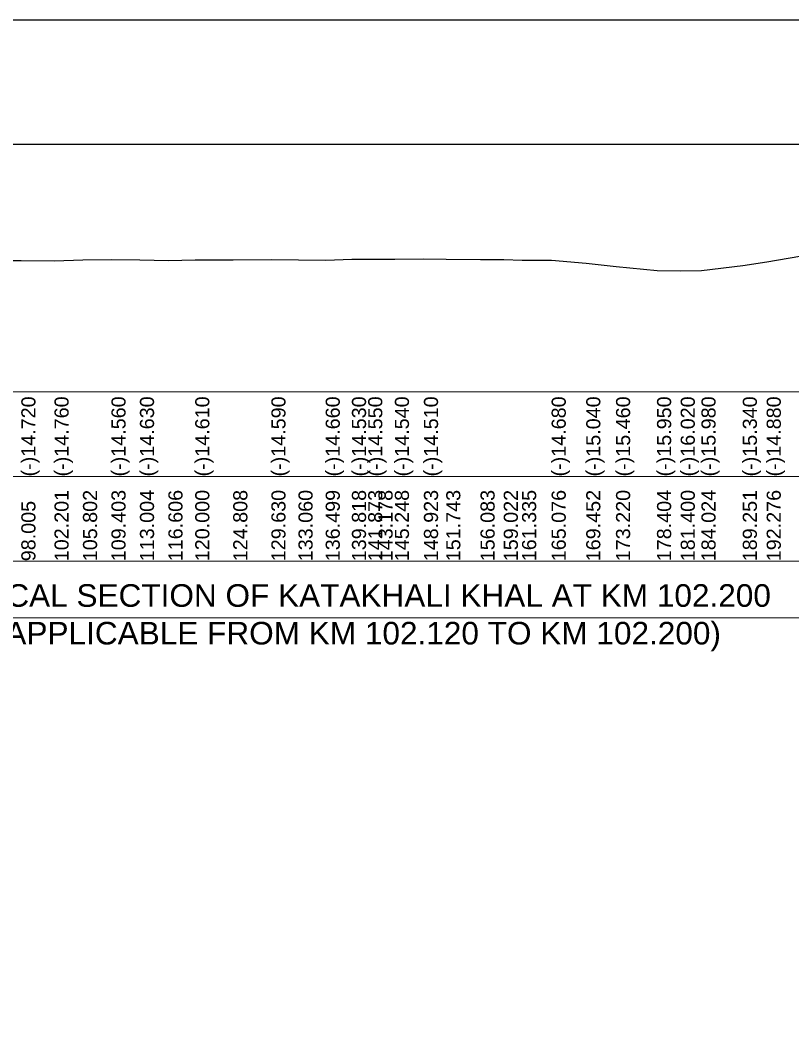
# Model space of a CAD drawing. Header units: inches. Extents: x 89000 to 845000, y -7071 to 18.
# Drawn here: x 328739 to 331473, y -3536 to 0 of the extents above; entities that cross this region are included whole.
import ezdxf

# ---------------------------------------------------------------- set-up
doc = ezdxf.new("R2010")
doc.units = ezdxf.units.IN
doc.header["$LTSCALE"] = 7
doc.header["$MEASUREMENT"] = 0
for name, color, linetype, lineweight in [('Cross section Data Border', 7, 'Continuous', 9), ('Cross Section Labels', 7, 'Continuous', 9), ('Existing_Bed_Level for Xsection', 7, 'Continuous', 25), ('Long Section Labels', 7, 'Continuous', 9)]:
    doc.layers.add(name, color=color, linetype=linetype, lineweight=lineweight)
doc.styles.get("Standard").update_dxf_attribs({"font": 'arial.ttf'})
doc.dimstyles.get("Standard").update_dxf_attribs({"dimtxt": 0.18, "dimasz": 0.18, "dimexe": 0.18, "dimexo": 0.0625, "dimgap": 0.09, "dimtad": 0, "dimtih": 1, "dimtoh": 1, "dimdec": 4, "dimzin": 0, "dimdsep": 46, "dimtxsty": 'Standard', "dimcen": 0.09, "dimadec": 0, "dimazin": 0, "dimtfac": 1, "dimtdec": 4, "dimtofl": 0, "dimtmove": 0, "dimatfit": 3, "dimfxl": 1, "dimtolj": 1, "dimtzin": 0, "dimarcsym": 0})

msp = doc.modelspace()

# ---------------------------------------------------------------- linework, layer by layer
msp.add_lwpolyline([(325000, 0), (335000, 0), (335000, -7071), (325000, -7071)], close=True)
at = {"layer": 'Cross section Data Border'}
msp.add_lwpolyline([(325100, -1315.44), (333941.2499, -1315.44), (333941.2499, -1915.44), (325100, -1915.44)], close=True, dxfattribs=at)
msp.add_lwpolyline([(325100, -1615.44), (333941.2499, -1615.44)], dxfattribs=at)
at = {"layer": 'Cross Section Labels'}
msp.add_lwpolyline([(327760.62495, -2115.44), (329920.62495, -2115.44), (332080.62495, -2115.44)], dxfattribs=at)
at = {"layer": 'Existing_Bed_Level for Xsection'}
for points in [[(326000, -439.44), (333841.2499, -439.44)], [(328604.15053, -851.04), (328744.14285, -851.6), (328861.62192, -852.72), (328962.44764, -848.24), (329063.2819, -847.12), (329164.12389, -849.08), (329264.97289, -851.6), (329360, -848.52), (329494.61986, -848.52), (329629.64681, -847.96), (329725.68383, -848.24), (329821.97436, -849.92), (329914.89668, -846.28), (329972.44912, -846.84), (330008.9899, -846.28), (330066.94578, -846.56), (330169.83837, -845.72), (330248.80972, -846.28), (330370.33271, -847.12), (330452.61631, -847.12), (330517.38154, -849.92), (330622.12073, -850.48), (330744.65763, -860.56), (330850.14639, -872.32), (330995.313, -886.04), (331079.20309, -888), (331152.68474, -886.88), (331299.03236, -868.96), (331383.72362, -856.08), (331500.84212, -835.64)]]:
    msp.add_lwpolyline(points, dxfattribs=at)

# ---------------------------------------------------------------- texts
at = {"layer": 'Cross Section Labels', "insert": (329920.62495, -2115.44), "char_height": 80, "attachment_point": 5}
msp.add_mtext('TYPICAL SECTION OF KATAKHALI KHAL AT KM 102.200^J( APPLICABLE FROM KM 102.120 TO KM 102.200)', dxfattribs=at)
at = {"layer": 'Long Section Labels', "char_height": 50, "attachment_point": 1, "rotation": 90}
for s, insert in [('(-)14.720', (328744.14285, -1615.44)), ('(-)14.720', (328744.14285, -1615.44)), ('(-)14.760', (328861.62192, -1615.44)), ('(-)14.560', (329063.2819, -1615.44)), ('(-)14.560', (329063.2819, -1615.44)), ('(-)14.560', (329063.2819, -1615.44)), ('(-)14.630', (329164.12389, -1615.44)), ('(-)14.610', (329360, -1615.44)), ('(-)14.610', (329360, -1615.44)), ('(-)14.590', (329629.64681, -1615.44)), ('(-)14.660', (329821.97436, -1615.44)), ('(-)14.660', (329821.97436, -1615.44)), ('(-)14.530', (329914.89668, -1615.44)), ('(-)14.530', (329914.89668, -1615.44)), ('(-)14.530', (329914.89668, -1615.44)), ('(-)14.550', (329972.44912, -1615.44)), ('(-)14.540', (330066.94578, -1615.44)), ('(-)14.510', (330169.83837, -1615.44)), ('(-)14.680', (330622.12073, -1615.44)), ('(-)15.040', (330744.65763, -1615.44)), ('(-)15.460', (330850.14639, -1615.44)), ('(-)15.950', (330995.313, -1615.44)), ('(-)16.020', (331079.20309, -1615.44)), ('(-)15.980', (331152.68474, -1615.44)), ('(-)15.340', (331299.03236, -1615.44)), ('(-)14.880', (331383.72362, -1615.44)), ('102.201', (328861.62192, -1915.44)), ('105.802', (328962.44764, -1915.44)), ('109.403', (329063.2819, -1915.44)), ('113.004', (329164.12389, -1915.44)), ('116.606', (329264.97289, -1915.44)), ('120.000', (329360, -1915.44)), ('124.808', (329494.61986, -1915.44)), ('129.630', (329629.64681, -1915.44)), ('133.060', (329725.68383, -1915.44)), ('136.499', (329821.97436, -1915.44)), ('139.818', (329914.89668, -1915.44)), ('141.873', (329972.44912, -1915.44)), ('143.178', (330008.9899, -1915.44)), ('145.248', (330066.94578, -1915.44)), ('148.923', (330169.83837, -1915.44)), ('151.743', (330248.80972, -1915.44)), ('156.083', (330370.33271, -1915.44)), ('159.022', (330452.61631, -1915.44)), ('161.335', (330517.38154, -1915.44)), ('165.076', (330622.12073, -1915.44)), ('169.452', (330744.65763, -1915.44)), ('173.220', (330850.14639, -1915.44)), ('178.404', (330995.313, -1915.44)), ('181.400', (331079.20309, -1915.44)), ('184.024', (331152.68474, -1915.44)), ('189.251', (331299.03236, -1915.44)), ('192.276', (331383.72362, -1915.44)), ('98.005', (328744.14285, -1915.44))]:
    msp.add_mtext(s, dxfattribs=dict(at, insert=insert))

# ---------------------------------------------------------------- leaders
at = {"layer": 'Cross Section Labels', "annotation_type": 0, "has_hookline": 1, "hookline_direction": 0}
for points, text_width in [([(326966.62706, -611.66791), (326966.62706, -355.44), (327266.53706, -355.44)], 2510.77763), ([(327265.37884, -740.30986), (327265.37884, -411.44), (327565.28884, -411.44)], 2345.7367)]:
    msp.add_leader(points, dimstyle='Standard', override={"dimasz": 72}, dxfattribs=dict(at, text_width=text_width))

doc.saveas('drawing.dxf')
